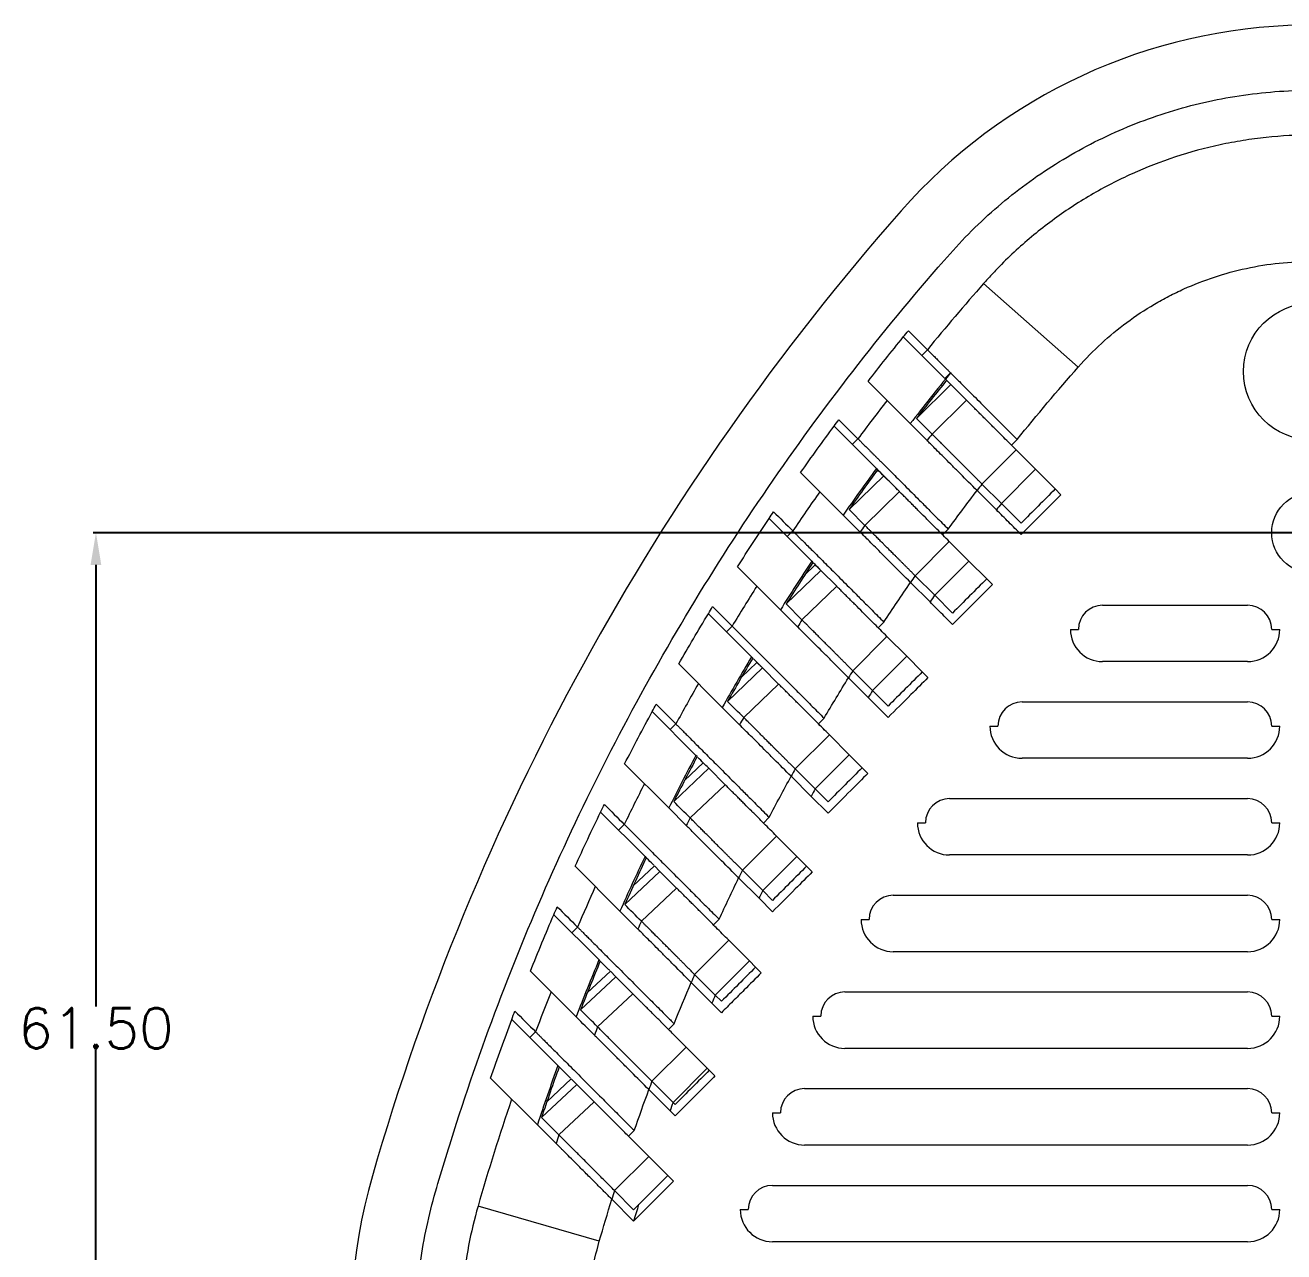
# Model space of a CAD drawing. Header units: inches. Extents: x 1474 to 2938, y 573 to 1061.
# Drawn here: x 1907.6 to 1985.8, y 904.8 to 980.9 of the extents above; entities that cross this region are included whole.
import ezdxf

# ---------------------------------------------------------------- set-up
doc = ezdxf.new("R2010")
doc.units = ezdxf.units.IN
doc.styles.get("Standard").update_dxf_attribs({"font": 'txt', "bigfont": 'gbcbig.shx'})
doc.dimstyles.new('2.5', dxfattribs={"dimtxt": 2.5, "dimasz": 2, "dimexe": 0.18, "dimexo": 0.0625, "dimgap": 0.09, "dimtad": 0, "dimtih": 1, "dimtoh": 1, "dimzin": 0, "dimdsep": 46, "dimtxsty": 'Standard', "dimcen": 2, "dimadec": 0, "dimazin": 0, "dimtfac": 1, "dimtofl": 0, "dimtmove": 0, "dimatfit": 3, "dimfxl": 1, "dimtolj": 1, "dimtzin": 0, "dimarcsym": 0})

# ---------------------------------------------------------------- blocks, each defined once
blk = doc.blocks.new('*D125')
at = {"color": 0, "lineweight": -2}
for p, q in [((1987.469, 949.433), (1911.847, 949.433)), ((1912.027, 947.433), (1912.027, 920.023)), ((1912.027, 889.933), (1912.027, 917.343)), ((1948.219, 887.933), (1911.847, 887.933))]:
    blk.add_line(p, q, dxfattribs=at)
at = {"color": 0}
for points in [[(1911.693, 947.433), (1912.36, 947.433), (1912.027, 949.433)], [(1911.693, 889.933), (1912.36, 889.933), (1912.027, 887.933)]]:
    blk.add_solid(points, dxfattribs=at)
at = {"layer": 'Defpoints', "color": 0}
for p in [(1987.531, 949.433), (1912.027, 887.933), (1948.281, 887.933)]:
    blk.add_point(p, dxfattribs=at)
at = {"color": 0, "insert": (1912.027, 918.683), "char_height": 2.5, "attachment_point": 5}
blk.add_mtext('\\A1;61.50', dxfattribs=at)

msp = doc.modelspace()

# ---------------------------------------------------------------- linework, layer by layer
at = {"color": 7, "linetype": 'Continuous', "lineweight": 15}
for p, q in [((1973.017, 959.712), (1967.135, 964.891)), ((1962.157, 961.579), (1964.735, 959)), ((1962.475, 961.968), (1963.653, 960.79)), ((1963.299, 960.436), (1963.653, 960.79)), ((1964.735, 959), (1965.089, 959.353)), ((1964.773, 958.962), (1964.844, 958.891)), ((1965.11, 958.625), (1964.773, 958.962)), ((1962.586, 956.2), (1959.964, 958.822)), ((1962.967, 956.526), (1965.11, 958.625)), ((1965.066, 958.669), (1964.888, 958.848)), ((1966.083, 957.652), (1965.11, 958.625)), ((1963.94, 955.552), (1966.083, 957.652)), ((1957.856, 956.041), (1960.487, 953.411)), ((1958.157, 956.447), (1959.342, 955.263)), ((1963.632, 955.153), (1962.586, 956.2)), ((1963.94, 955.552), (1962.967, 956.526)), ((1958.988, 954.909), (1959.342, 955.263)), ((1968.87, 954.865), (1969.224, 955.218)), ((1967.041, 952.451), (1969.163, 954.573)), ((1970.365, 953.371), (1969.163, 954.573)), ((1960.487, 953.411), (1960.559, 953.338)), ((1958.421, 950.526), (1955.781, 953.167)), ((1958.786, 950.869), (1960.937, 952.96)), ((1960.591, 953.306), (1960.4, 953.121)), ((1960.937, 952.96), (1960.591, 953.306)), ((1961.918, 951.98), (1960.937, 952.96)), ((1968.244, 951.248), (1970.365, 953.371)), ((1971.591, 952.145), (1970.365, 953.371)), ((1959.766, 949.889), (1961.918, 951.98)), ((1967.938, 950.847), (1966.735, 952.051)), ((1968.244, 951.248), (1967.041, 952.451)), ((1971.591, 952.145), (1971.944, 951.791)), ((1969.469, 950.023), (1968.244, 951.248)), ((1953.818, 950.312), (1956.47, 947.66)), ((1959.475, 949.472), (1958.421, 950.526)), ((1959.766, 949.889), (1958.786, 950.869)), ((1954.943, 949.187), (1955.296, 949.541)), ((1964.594, 949.304), (1964.947, 949.657)), ((1962.89, 946.765), (1965.012, 948.886)), ((1966.223, 947.675), (1965.012, 948.886)), ((1954.528, 944.653), (1951.862, 947.319)), ((1956.689, 947.441), (1956.028, 946.803)), ((1956.47, 947.66), (1956.544, 947.586)), ((1957.035, 947.095), (1956.689, 947.441)), ((1964.103, 945.552), (1966.223, 947.675)), ((1967.332, 946.566), (1966.223, 947.675)), ((1954.875, 945.013), (1957.035, 947.095)), ((1958.025, 946.105), (1957.035, 947.095)), ((1964.103, 945.552), (1962.89, 946.765)), ((1967.332, 946.566), (1967.685, 946.212)), ((1955.865, 944.023), (1958.025, 946.105)), ((1963.815, 945.133), (1962.602, 946.346)), ((1955.865, 944.023), (1954.875, 945.013)), ((1965.211, 944.444), (1964.103, 945.552)), ((1974.531, 944.933), (1983.531, 944.933)), ((1950.052, 944.404), (1952.644, 941.812)), ((1955.592, 943.588), (1954.528, 944.653)), ((1951.172, 943.284), (1951.525, 943.638)), ((1960.596, 943.534), (1960.95, 943.887)), ((1972.531, 943.433), (1973.031, 943.433)), ((1985.031, 943.433), (1985.531, 943.433)), ((1959.021, 940.867), (1961.142, 942.988)), ((1962.366, 941.765), (1961.142, 942.988)), ((1952.644, 941.812), (1952.732, 941.724)), ((1952.732, 941.724), (1952.806, 941.649)), ((1960.246, 939.642), (1962.366, 941.765)), ((1963.334, 940.796), (1962.366, 941.765)), ((1950.915, 938.591), (1948.217, 941.289)), ((1951.245, 938.968), (1953.414, 941.042)), ((1953.068, 941.388), (1952.113, 940.475)), ((1953.414, 941.042), (1953.068, 941.388)), ((1954.416, 940.04), (1953.414, 941.042)), ((1983.531, 941.433), (1974.531, 941.433)), ((1959.977, 939.204), (1958.75, 940.43)), ((1960.246, 939.642), (1959.021, 940.867)), ((1963.334, 940.796), (1963.687, 940.443)), ((1952.247, 937.967), (1954.416, 940.04)), ((1961.212, 938.675), (1960.246, 939.642)), ((1946.813, 938.785), (1948.035, 937.564)), ((1951.992, 937.514), (1950.915, 938.591)), ((1961.212, 937.968), (1959.977, 939.204)), ((1969.531, 938.933), (1983.531, 938.933)), ((1949.279, 935.612), (1946.564, 938.328)), ((1956.887, 937.568), (1957.241, 937.922)), ((1947.681, 937.21), (1948.035, 937.564)), ((1957.564, 936.892), (1956.887, 937.568)), ((1967.531, 937.433), (1968.031, 937.433)), ((1985.031, 937.433), (1985.531, 937.433)), ((1955.443, 934.771), (1957.564, 936.892)), ((1958.803, 935.652), (1957.564, 936.892)), ((1949.354, 935.537), (1949.279, 935.612)), ((1956.684, 933.529), (1958.803, 935.652)), ((1959.605, 934.851), (1958.803, 935.652)), ((1983.531, 935.433), (1969.531, 935.433)), ((1947.59, 932.352), (1944.854, 935.088)), ((1950.08, 934.811), (1947.903, 932.746)), ((1948.573, 934.053), (1949.736, 935.156)), ((1949.736, 935.156), (1950.08, 934.811)), ((1951.097, 933.794), (1950.08, 934.811)), ((1956.684, 933.529), (1955.443, 934.771)), ((1959.605, 934.851), (1959.959, 934.497)), ((1956.434, 933.072), (1955.191, 934.315)), ((1951.097, 933.794), (1948.919, 931.729)), ((1957.484, 932.729), (1956.684, 933.529)), ((1948.684, 931.258), (1947.59, 932.352)), ((1957.484, 932.022), (1956.434, 933.072)), ((1965.031, 932.933), (1983.531, 932.933)), ((1943.363, 932.098), (1946.12, 929.341)), ((1953.474, 931.417), (1953.828, 931.77)), ((1944.481, 930.98), (1944.834, 931.334)), ((1963.031, 931.433), (1963.531, 931.433)), ((1985.031, 931.433), (1985.531, 931.433)), ((1954.286, 930.606), (1952.164, 928.484)), ((1955.545, 929.346), (1954.286, 930.606)), ((1946.12, 929.341), (1946.196, 929.264)), ((1953.426, 927.223), (1955.545, 929.346)), ((1955.545, 929.346), (1956.153, 928.738)), ((1983.531, 929.433), (1965.031, 929.433)), ((1944.564, 925.948), (1941.781, 928.73)), ((1947.044, 928.417), (1944.858, 926.36)), ((1945.386, 927.524), (1946.7, 928.761)), ((1946.7, 928.761), (1947.044, 928.417)), ((1948.078, 927.382), (1947.044, 928.417)), ((1953.426, 927.223), (1952.164, 928.484)), ((1956.507, 928.385), (1956.153, 928.738)), ((1953.196, 926.746), (1951.933, 928.009)), ((1948.078, 927.382), (1945.893, 925.325)), ((1954.032, 926.617), (1953.426, 927.223)), ((1961.531, 926.933), (1983.531, 926.933)), ((1954.032, 925.91), (1953.196, 926.746)), ((1940.455, 925.728), (1943.262, 922.921)), ((1945.676, 924.835), (1944.564, 925.948)), ((1950.367, 925.094), (1950.721, 925.447)), ((1959.531, 925.433), (1960.031, 925.433)), ((1985.031, 925.433), (1985.531, 925.433)), ((1941.576, 924.607), (1941.929, 924.961)), ((1951.318, 924.143), (1949.197, 922.021)), ((1952.601, 922.86), (1951.318, 924.143)), ((1983.531, 923.433), (1961.531, 923.433)), ((1941.843, 919.39), (1939.006, 922.227)), ((1942.536, 920.876), (1943.969, 922.214)), ((1943.339, 922.843), (1943.262, 922.921)), ((1943.969, 922.214), (1944.313, 921.87)), ((1950.482, 920.736), (1952.601, 922.86)), ((1952.601, 922.86), (1952.986, 922.475)), ((1952.986, 922.475), (1953.34, 922.121)), ((1944.313, 921.87), (1942.119, 919.821)), ((1945.368, 920.815), (1944.313, 921.87)), ((1950.273, 920.238), (1948.985, 921.526)), ((1950.482, 920.736), (1949.197, 922.021)), ((1945.368, 920.815), (1943.174, 918.766)), ((1950.865, 920.353), (1950.482, 920.736)), ((1958.531, 920.933), (1983.531, 920.933)), ((1950.865, 919.646), (1950.273, 920.238)), ((1937.845, 919.23), (1940.71, 916.365)), ((1956.531, 919.433), (1957.031, 919.433)), ((1985.031, 919.433), (1985.531, 919.433)), ((1938.972, 918.103), (1939.326, 918.457)), ((1947.573, 918.61), (1947.927, 918.963)), ((1948.67, 917.513), (1946.548, 915.392)), ((1949.981, 916.202), (1948.67, 917.513)), ((1983.531, 917.433), (1958.531, 917.433)), ((1940.79, 916.286), (1940.71, 916.365)), ((1947.862, 914.078), (1949.981, 916.202)), ((1949.981, 916.202), (1950.11, 916.072)), ((1950.464, 915.719), (1950.11, 916.072)), ((1939.435, 912.691), (1936.534, 915.591)), ((1939.692, 913.14), (1941.882, 915.193)), ((1941.538, 915.538), (1940.026, 914.121)), ((1941.882, 915.193), (1941.538, 915.538)), ((1942.962, 914.114), (1941.882, 915.193)), ((1947.862, 914.078), (1946.548, 915.392)), ((1947.674, 913.559), (1946.358, 914.875)), ((1956.031, 914.933), (1983.531, 914.933)), ((1940.772, 912.061), (1942.962, 914.114)), ((1947.989, 913.244), (1947.674, 913.559)), ((1947.989, 913.951), (1947.862, 914.078)), ((1954.031, 913.433), (1954.531, 913.433)), ((1985.031, 913.433), (1985.531, 913.433)), ((1940.597, 911.529), (1939.435, 912.691)), ((1945.1, 911.976), (1945.453, 912.329)), ((1983.531, 911.433), (1956.031, 911.433)), ((1944.228, 908.605), (1946.349, 910.727)), ((1946.349, 910.727), (1947.531, 909.544)), ((1945.41, 907.423), (1947.531, 909.544)), ((1947.885, 909.19), (1947.531, 909.544)), ((1954.031, 908.933), (1983.531, 908.933)), ((1945.41, 907.423), (1944.228, 908.605)), ((1943.281, 905.464), (1935.751, 907.637)), ((1945.41, 906.716), (1944.06, 908.066)), ((1952.031, 907.433), (1952.531, 907.433)), ((1985.031, 907.433), (1985.531, 907.433)), ((1983.531, 905.433), (1954.031, 905.433))]:
    msp.add_line(p, q, dxfattribs=at)
for centre, radius in [((1987.531, 959.433), 4.25), ((1987.531, 949.433), 2.5)]:
    msp.add_circle(centre, radius, dxfattribs=at)
for centre, radius, start, end in [((1987.531, 946.933), 34, 91.01115, 138.63725), ((2079.161, 866.256), 156.085, 138.63725, 163.90467), ((2079.161, 866.256), 147.24, 140.78116, 142.348), ((2079.161, 866.256), 147.138, 140.9809, 142.15684), ((2079.161, 866.256), 145.773, 142.22423, 142.42237), ((2079.161, 866.256), 147.24, 143.70633, 145.08685), ((2079.161, 866.256), 147.138, 143.7124, 144.89619), ((2079.161, 866.256), 141.423, 142.44766, 142.652), ((2079.161, 866.256), 139.737, 142.53807, 142.74492), ((2079.161, 866.256), 145.773, 144.98984, 145.18945), ((2079.161, 866.256), 147.24, 146.43623, 147.82935), ((2079.161, 866.256), 147.138, 146.44425, 147.63875), ((2079.161, 866.256), 141.423, 145.30038, 145.50633), ((2079.161, 866.256), 139.737, 145.42609, 145.63462), ((1974.531, 943.433), 1.5, 90, 180), ((1983.531, 943.433), 1.5, 0, 90), ((2079.161, 866.256), 145.773, 147.75913, 147.96071), ((1974.531, 943.433), 2, 180, 270), ((1983.531, 943.433), 2, 270, 0), ((2079.161, 866.256), 147.24, 149.16629, 150.57548), ((2079.161, 866.256), 147.138, 149.17628, 150.38448), ((2079.161, 866.256), 141.423, 148.15848, 148.36659), ((2079.161, 866.256), 139.737, 148.32021, 148.53098), ((1969.531, 937.433), 1.5, 90, 180), ((1983.531, 937.433), 1.5, 0, 90), ((2079.161, 866.256), 145.773, 150.53222, 150.73629), ((1969.531, 937.433), 2, 180, 270), ((1983.531, 937.433), 2, 270, 0), ((2079.161, 866.256), 147.24, 151.89803, 153.32701), ((2079.161, 866.256), 147.138, 151.91006, 153.13513), ((2079.161, 866.256), 141.423, 151.02256, 151.23342), ((2079.161, 866.256), 139.737, 151.22126, 151.43489), ((1965.031, 931.433), 1.5, 90, 180), ((1983.531, 931.433), 1.5, 0, 90), ((2079.161, 866.256), 145.773, 153.31101, 153.51814), ((1965.031, 931.433), 2, 180, 270), ((1983.531, 931.433), 2, 270, 0), ((2079.161, 866.256), 147.24, 154.63083, 156.08356), ((2079.161, 866.256), 147.138, 154.64496, 155.89029), ((2079.161, 866.256), 141.423, 153.89515, 154.10939), ((2079.161, 866.256), 139.737, 154.13204, 154.34918), ((1961.531, 925.433), 1.5, 90, 180), ((1983.531, 925.433), 1.5, 0, 90), ((2079.161, 866.256), 145.773, 156.09528, 156.30607), ((1961.531, 925.433), 2, 180, 270), ((1983.531, 925.433), 2, 270, 0), ((2079.161, 866.256), 147.24, 157.3656, 158.84638), ((2079.161, 866.256), 147.138, 157.38189, 158.65116), ((2079.161, 866.256), 141.423, 156.77664, 156.99494), ((2079.161, 866.256), 139.737, 157.0532, 157.27457), ((1958.531, 919.433), 1.5, 90, 180), ((1983.531, 919.433), 1.5, 0, 90), ((1958.531, 919.433), 2, 180, 270), ((1983.531, 919.433), 2, 270, 0), ((2079.161, 866.256), 145.773, 158.88643, 159.10154), ((2079.161, 866.256), 147.24, 160.10335, 161.61691), ((2079.161, 866.256), 147.138, 160.1219, 161.41915), ((2079.161, 866.256), 141.423, 159.6692, 159.89231), ((1956.031, 913.433), 1.5, 90, 180), ((1983.531, 913.433), 1.5, 0, 90), ((2079.161, 866.256), 139.737, 159.98725, 160.21364), ((1956.031, 913.433), 2, 180, 270), ((1983.531, 913.433), 2, 270, 0), ((2079.161, 866.256), 145.773, 161.68611, 161.90628), ((1961.862, 900.102), 34, 163.90467, 264.78215), ((1954.031, 907.433), 1.5, 90, 180), ((1983.531, 907.433), 1.5, 0, 90), ((2079.161, 866.256), 141.423, 162.57534, 162.80411), ((2079.161, 866.256), 139.737, 162.73203, 163.16943), ((1954.031, 907.433), 2, 180, 270), ((1983.531, 907.433), 2, 270, 0)]:
    msp.add_arc(centre, radius, start, end, dxfattribs=at)
for points, knots in [([(1956.898, 870.558), (1956.162, 870.682), (1955.429, 870.833), (1953.97, 871.192), (1953.24, 871.401), (1951.09, 872.107), (1949.707, 872.68), (1947.041, 874.024), (1945.757, 874.795), (1943.908, 876.108), (1943.308, 876.569), (1942.152, 877.527), (1941.595, 878.026), (1939.983, 879.582), (1938.988, 880.698), (1937.616, 882.489), (1937.178, 883.108), (1936.354, 884.372), (1935.968, 885.016), (1934.887, 886.983), (1934.267, 888.341), (1933.491, 890.45), (1933.258, 891.165), (1932.843, 892.619), (1932.664, 893.353), (1932.211, 895.559), (1932.023, 897.041), (1931.905, 899.28), (1931.894, 900.029), (1931.928, 901.533), (1931.974, 902.291), (1932.195, 904.54), (1932.454, 906.009), (1933, 908.168), (1933.212, 908.879), (1933.635, 910.302), (1933.852, 911.012), (1934.962, 914.555), (1935.935, 917.367), (1938.048, 922.94), (1939.184, 925.69), (1941.615, 931.118), (1942.909, 933.795), (1945.658, 939.078), (1947.112, 941.682), (1950.166, 946.794), (1951.769, 949.305), (1955.12, 954.232), (1956.864, 956.642), (1960.49, 961.353), (1962.372, 963.654), (1964.809, 966.463), (1965.297, 967.025), (1966.325, 968.107), (1966.862, 968.632), (1968.518, 970.132), (1969.685, 971.041), (1972.144, 972.68), (1973.435, 973.41), (1976.147, 974.684), (1977.534, 975.212), (1980.365, 976.059), (1981.81, 976.377), (1984.021, 976.694), (1984.768, 976.773), (1986.256, 976.873), (1986.997, 976.896), (1989.217, 976.88), (1990.689, 976.761), (1992.887, 976.418), (1993.618, 976.276), (1995.075, 975.936), (1995.796, 975.738), (1997.92, 975.071), (1999.294, 974.526), (2001.289, 973.556), (2001.943, 973.208), (2003.229, 972.46), (2003.864, 972.058), (2005.71, 970.792), (2006.865, 969.865), (2008.488, 968.354), (2009.011, 967.83), (2009.767, 967.014), (2010.013, 966.735), (2010.503, 966.175), (2010.747, 965.895), (2012.937, 963.359), (2014.811, 961.055), (2020.206, 954.01), (2023.509, 949.131), (2029.536, 939.015), (2032.26, 933.777), (2035.292, 927), (2035.88, 925.631), (2037.016, 922.879), (2037.563, 921.497), (2039.142, 917.33), (2040.111, 914.525), (2041.219, 910.986), (2041.435, 910.277), (2041.858, 908.855), (2042.07, 908.144), (2042.433, 906.704), (2042.588, 905.975), (2042.845, 904.5), (2042.946, 903.753), (2043.166, 901.495), (2043.197, 899.998), (2043.038, 897.017), (2042.848, 895.533), (2042.391, 893.319), (2042.21, 892.582), (2041.796, 891.136), (2041.564, 890.425), (2040.787, 888.322), (2040.167, 886.964), (2039.081, 884.993), (2038.692, 884.345), (2037.865, 883.079), (2037.43, 882.466), (2036.063, 880.684), (2035.069, 879.57), (2033.454, 878.013), (2032.895, 877.513), (2031.734, 876.552), (2031.131, 876.09), (2029.291, 874.786), (2028.01, 874.017), (2026.01, 873.01), (2025.33, 872.698), (2023.943, 872.126), (2023.234, 871.863), (2021.08, 871.159), (2019.629, 870.804), (2018.165, 870.558)], [0, 0, 0, 0, 0.007812, 0.007812, 0.015625, 0.015625, 0.03125, 0.03125, 0.046875, 0.046875, 0.054688, 0.054688, 0.0625, 0.0625, 0.078125, 0.078125, 0.085937, 0.085937, 0.09375, 0.09375, 0.109375, 0.109375, 0.117187, 0.117187, 0.125, 0.125, 0.140625, 0.140625, 0.148437, 0.148437, 0.15625, 0.15625, 0.171875, 0.171875, 0.179687, 0.179687, 0.1875, 0.1875, 0.21875, 0.21875, 0.25, 0.25, 0.28125, 0.28125, 0.3125, 0.3125, 0.34375, 0.34375, 0.375, 0.375, 0.40625, 0.40625, 0.414062, 0.414062, 0.421875, 0.421875, 0.4375, 0.4375, 0.453125, 0.453125, 0.46875, 0.46875, 0.484375, 0.484375, 0.492187, 0.492187, 0.5, 0.5, 0.515625, 0.515625, 0.523437, 0.523437, 0.53125, 0.53125, 0.546875, 0.546875, 0.554687, 0.554687, 0.5625, 0.5625, 0.578125, 0.578125, 0.585937, 0.585937, 0.589844, 0.589844, 0.59375, 0.59375, 0.625, 0.625, 0.6875, 0.6875, 0.75, 0.75, 0.765625, 0.765625, 0.78125, 0.78125, 0.8125, 0.8125, 0.820312, 0.820312, 0.828125, 0.828125, 0.835937, 0.835937, 0.84375, 0.84375, 0.859375, 0.859375, 0.875, 0.875, 0.882812, 0.882812, 0.890625, 0.890625, 0.90625, 0.90625, 0.914062, 0.914062, 0.921875, 0.921875, 0.9375, 0.9375, 0.945312, 0.945312, 0.953125, 0.953125, 0.96875, 0.96875, 0.976562, 0.976562, 0.984375, 0.984375, 1, 1, 1, 1]), ([(2007.928, 964.891), (2006.646, 966.347), (2005.234, 967.64), (2002.929, 969.346), (2002.129, 969.875), (2000.881, 970.608), (2000.456, 970.843), (1999.597, 971.288), (1999.164, 971.498), (1996.977, 972.487), (1995.161, 973.086), (1992.338, 973.697), (1991.376, 973.852), (1989.462, 974.057), (1988.506, 974.108), (1986.594, 974.11), (1985.638, 974.06), (1984.205, 973.908), (1983.727, 973.845), (1982.772, 973.693), (1982.294, 973.603), (1979.937, 973.097), (1978.12, 972.499), (1975.934, 971.514), (1975.501, 971.305), (1974.644, 970.863), (1974.218, 970.629), (1972.966, 969.895), (1972.163, 969.365), (1970.618, 968.225), (1969.877, 967.615), (1968.811, 966.638), (1968.464, 966.303), (1967.955, 965.784), (1967.788, 965.608), (1967.54, 965.342), (1967.458, 965.252), (1967.296, 965.073), (1967.214, 964.981), (1967.135, 964.891)], [0, 0, 0, 0, 0.125, 0.125, 0.1875, 0.1875, 0.21875, 0.21875, 0.25, 0.25, 0.375, 0.375, 0.4375, 0.4375, 0.5, 0.5, 0.5625, 0.5625, 0.59375, 0.59375, 0.625, 0.625, 0.75, 0.75, 0.78125, 0.78125, 0.8125, 0.8125, 0.875, 0.875, 0.9375, 0.9375, 0.96875, 0.96875, 0.984375, 0.984375, 0.992188, 0.992188, 1, 1, 1, 1]), ([(1973.017, 959.712), (1973.93, 960.749), (1974.937, 961.67), (1976.581, 962.885), (1977.151, 963.263), (1978.042, 963.786), (1978.345, 963.953), (1978.955, 964.268), (1979.263, 964.418), (1980.819, 965.12), (1982.113, 965.547), (1984.127, 965.981), (1984.811, 966.091), (1986.172, 966.235), (1986.852, 966.271), (1988.214, 966.271), (1988.895, 966.235), (1990.258, 966.09), (1990.942, 965.98), (1992.953, 965.546), (1994.246, 965.119), (1995.804, 964.415), (1996.113, 964.266), (1996.724, 963.95), (1997.027, 963.782), (1997.916, 963.26), (1998.485, 962.883), (2000.127, 961.669), (2001.133, 960.749), (2002.046, 959.712)], [0, 0, 0, 0, 0.125, 0.125, 0.1875, 0.1875, 0.21875, 0.21875, 0.25, 0.25, 0.375, 0.375, 0.4375, 0.4375, 0.5, 0.5, 0.5625, 0.5625, 0.625, 0.625, 0.75, 0.75, 0.78125, 0.78125, 0.8125, 0.8125, 0.875, 0.875, 1, 1, 1, 1]), ([(1963.653, 960.79), (1963.667, 960.775), (1963.696, 960.746), (1963.749, 960.693), (1963.81, 960.633), (1963.878, 960.564), (1963.954, 960.488), (1964.037, 960.405), (1964.128, 960.313), (1964.228, 960.214), (1964.334, 960.107), (1964.449, 959.993), (1964.571, 959.871), (1964.701, 959.741), (1964.839, 959.603), (1964.983, 959.459), (1965.135, 959.307), (1965.295, 959.148), (1965.461, 958.982), (1965.814, 958.628), (1966.414, 958.029), (1967.089, 957.353), (1967.587, 956.855), (1967.87, 956.573), (1968.176, 956.267), (1968.505, 955.937), (1968.857, 955.585), (1969.099, 955.343), (1969.224, 955.218)], [0, 0, 0, 0, 0.0264829, 0.0531192, 0.0799092, 0.1068533, 0.1339518, 0.1612049, 0.1886131, 0.2161766, 0.2438957, 0.2717707, 0.2998019, 0.3279895, 0.3563338, 0.384835, 0.4134934, 0.4423093, 0.4712827, 0.500414, 0.6208486, 0.7503207, 0.785437, 0.8231525, 0.8634669, 0.9063799, 0.9518911, 1, 1, 1, 1]), ([(1969.163, 954.573), (1968.901, 954.834), (1968.559, 955.177), (1968.226, 955.509), (1967.98, 955.755), (1967.816, 955.919), (1967.661, 956.075), (1967.503, 956.232), (1967.355, 956.38), (1967.148, 956.588), (1967.011, 956.724), (1966.883, 956.852), (1966.739, 956.996), (1966.625, 957.11), (1966.524, 957.211), (1966.41, 957.325), (1966.324, 957.412), (1966.252, 957.483), (1966.171, 957.564), (1966.118, 957.617), (1966.083, 957.652)], [0, 0, 0, 0, 0.186667, 0.25, 0.25, 0.373333, 0.375, 0.375, 0.5, 0.5, 0.56, 0.625, 0.625, 0.706667, 0.75, 0.75, 0.853333, 0.875, 0.875, 1, 1, 1, 1]), ([(1959.342, 955.263), (1959.357, 955.248), (1959.386, 955.219), (1959.439, 955.165), (1959.5, 955.104), (1959.569, 955.035), (1959.645, 954.959), (1959.729, 954.874), (1959.822, 954.782), (1959.922, 954.682), (1960.029, 954.574), (1960.145, 954.459), (1960.268, 954.335), (1960.399, 954.204), (1960.538, 954.066), (1960.684, 953.92), (1960.838, 953.767), (1960.998, 953.606), (1961.166, 953.439), (1961.522, 953.083), (1962.126, 952.479), (1962.804, 951.8), (1963.305, 951.3), (1963.588, 951.016), (1963.896, 950.709), (1964.226, 950.378), (1964.579, 950.025), (1964.823, 949.782), (1964.947, 949.657)], [0, 0, 0, 0, 0.026445, 0.053046, 0.079804, 0.10672, 0.133794, 0.161027, 0.18842, 0.215974, 0.243688, 0.271565, 0.299603, 0.327805, 0.35617, 0.384699, 0.413392, 0.442251, 0.471275, 0.500465, 0.62085, 0.750393, 0.785503, 0.823211, 0.863515, 0.906415, 0.95191, 1, 1, 1, 1]), ([(1966.735, 952.051), (1966.382, 952.404), (1966.04, 952.746), (1965.542, 953.244), (1965.377, 953.408), (1965.064, 953.722), (1964.915, 953.871), (1964.632, 954.153), (1964.498, 954.288), (1964.251, 954.534), (1964.141, 954.645), (1963.945, 954.84), (1963.86, 954.925), (1963.721, 955.065), (1963.668, 955.118), (1963.632, 955.153)], [0, 0, 0, 0, 0.25, 0.25, 0.375, 0.375, 0.5, 0.5, 0.625, 0.625, 0.75, 0.75, 0.875, 0.875, 1, 1, 1, 1]), ([(1967.041, 952.451), (1966.99, 952.503), (1966.889, 952.604), (1966.739, 952.755), (1966.595, 952.901), (1966.454, 953.042), (1966.319, 953.177), (1966.189, 953.308), (1966.064, 953.433), (1965.943, 953.553), (1965.827, 953.669), (1965.716, 953.78), (1965.61, 953.886), (1965.51, 953.987), (1965.414, 954.081), (1965.324, 954.171), (1965.238, 954.256), (1965.157, 954.336), (1965.028, 954.465), (1964.855, 954.638), (1964.654, 954.843), (1964.475, 955.022), (1964.319, 955.177), (1964.188, 955.309), (1964.081, 955.414), (1963.996, 955.498), (1963.959, 955.534), (1963.94, 955.552)], [0, 0, 0, 0, 0.036749, 0.072712, 0.107676, 0.141471, 0.174367, 0.206295, 0.237266, 0.267473, 0.296663, 0.325276, 0.353052, 0.379762, 0.405278, 0.430118, 0.45387, 0.476701, 0.49869, 0.566813, 0.634052, 0.698772, 0.761896, 0.823994, 0.884016, 0.942304, 1, 1, 1, 1]), ([(1961.831, 952.067), (1961.819, 952.079), (1961.511, 952.387), (1961.058, 952.839), (1960.679, 953.218), (1960.53, 953.367)], [0, 0, 0, 0, 0.023812, 0.615377, 1, 1, 1, 1]), ([(1965.012, 948.886), (1964.75, 949.148), (1964.406, 949.491), (1964.073, 949.825), (1963.826, 950.071), (1963.662, 950.236), (1963.505, 950.392), (1963.347, 950.55), (1963.199, 950.699), (1962.99, 950.907), (1962.853, 951.045), (1962.724, 951.174), (1962.579, 951.318), (1962.464, 951.433), (1962.362, 951.535), (1962.248, 951.65), (1962.16, 951.737), (1962.088, 951.809), (1962.006, 951.891), (1961.953, 951.944), (1961.918, 951.98)], [0, 0, 0, 0, 0.186667, 0.25, 0.25, 0.373333, 0.375, 0.375, 0.5, 0.5, 0.56, 0.625, 0.625, 0.706667, 0.75, 0.75, 0.853333, 0.875, 0.875, 1, 1, 1, 1]), ([(1971.591, 952.145), (1971.237, 951.791), (1970.53, 951.084), (1969.823, 950.377), (1969.469, 950.023)], [0, 0, 0, 0, 0.499829, 1, 1, 1, 1]), ([(1969.469, 949.316), (1969.342, 949.444), (1969.214, 949.571), (1969.087, 949.699), (1968.959, 949.827), (1968.831, 949.954), (1968.704, 950.082), (1968.576, 950.209), (1968.448, 950.337), (1968.321, 950.465), (1968.193, 950.592), (1968.066, 950.72), (1967.938, 950.847)], [0, 0, 0, 0, 0.000543281, 0.000543281, 0.000543281, 0.001086562, 0.001086562, 0.001086562, 0.001629843, 0.001629843, 0.001629843, 0.002173123, 0.002173123, 0.002173123, 0.002173123]), ([(1955.296, 949.541), (1955.31, 949.527), (1955.338, 949.499), (1955.387, 949.45), (1955.443, 949.394), (1955.506, 949.331), (1955.575, 949.262), (1955.651, 949.186), (1955.734, 949.103), (1955.823, 949.014), (1955.919, 948.919), (1956.151, 948.687), (1956.583, 948.254), (1957.289, 947.548), (1958.112, 946.725), (1958.796, 946.042), (1959.299, 945.538), (1959.585, 945.252), (1959.894, 944.943), (1960.226, 944.611), (1960.581, 944.257), (1960.825, 944.013), (1960.95, 943.887)], [0, 0, 0, 0, 0.024642, 0.049367, 0.074179, 0.099076, 0.124061, 0.149135, 0.174297, 0.19955, 0.224895, 0.250331, 0.372969, 0.500389, 0.62077, 0.750416, 0.785584, 0.823325, 0.863638, 0.906523, 0.951977, 1, 1, 1, 1]), ([(1962.89, 946.765), (1962.839, 946.816), (1962.737, 946.918), (1962.587, 947.07), (1962.441, 947.217), (1962.3, 947.358), (1962.164, 947.494), (1962.033, 947.625), (1961.907, 947.751), (1961.786, 947.872), (1961.669, 947.988), (1961.558, 948.1), (1961.451, 948.207), (1961.35, 948.308), (1961.253, 948.403), (1961.163, 948.494), (1961.076, 948.579), (1960.995, 948.66), (1960.865, 948.79), (1960.69, 948.965), (1960.487, 949.172), (1960.305, 949.353), (1960.148, 949.51), (1960.016, 949.643), (1959.908, 949.749), (1959.822, 949.834), (1959.785, 949.871), (1959.766, 949.889)], [0, 0, 0, 0, 0.036771, 0.072759, 0.107747, 0.141562, 0.174473, 0.206415, 0.237394, 0.267602, 0.296795, 0.3254, 0.353174, 0.379885, 0.405391, 0.430218, 0.453959, 0.476773, 0.498741, 0.567017, 0.634379, 0.699155, 0.762275, 0.824333, 0.884272, 0.942446, 1, 1, 1, 1]), ([(1962.602, 946.346), (1962.248, 946.7), (1961.904, 947.044), (1961.403, 947.545), (1961.237, 947.711), (1960.921, 948.026), (1960.771, 948.177), (1960.486, 948.461), (1960.351, 948.597), (1960.102, 948.846), (1959.99, 948.958), (1959.792, 949.155), (1959.706, 949.242), (1959.565, 949.383), (1959.511, 949.436), (1959.475, 949.472)], [0, 0, 0, 0, 0.25, 0.25, 0.375, 0.375, 0.5, 0.5, 0.625, 0.625, 0.75, 0.75, 0.875, 0.875, 1, 1, 1, 1]), ([(1956.992, 947.138), (1956.984, 947.147), (1956.83, 947.3), (1956.705, 947.425), (1956.587, 947.543)], [0, 0, 0, 0, 0.0546198, 1, 1, 1, 1]), ([(1967.332, 946.566), (1966.978, 946.212), (1966.271, 945.505), (1965.564, 944.798), (1965.211, 944.444)], [0, 0, 0, 0, 0.499777, 1, 1, 1, 1]), ([(1961.142, 942.988), (1960.879, 943.251), (1960.534, 943.596), (1960.199, 943.931), (1959.951, 944.179), (1959.785, 944.345), (1959.628, 944.502), (1959.469, 944.661), (1959.32, 944.811), (1959.11, 945.021), (1958.971, 945.159), (1958.841, 945.289), (1958.695, 945.435), (1958.579, 945.552), (1958.475, 945.655), (1958.36, 945.771), (1958.271, 945.859), (1958.198, 945.932), (1958.115, 946.015), (1958.061, 946.069), (1958.025, 946.105)], [0, 0, 0, 0, 0.186667, 0.25, 0.25, 0.373333, 0.375, 0.375, 0.5, 0.5, 0.56, 0.625, 0.625, 0.706667, 0.75, 0.75, 0.853333, 0.875, 0.875, 1, 1, 1, 1]), ([(1965.211, 943.737), (1965.094, 943.854), (1964.978, 943.97), (1964.862, 944.086), (1964.745, 944.202), (1964.629, 944.319), (1964.513, 944.435), (1964.396, 944.551), (1964.28, 944.668), (1964.164, 944.784), (1964.048, 944.9), (1963.931, 945.017), (1963.815, 945.133)], [0, 0, 0, 0, 0.000495115, 0.000495115, 0.000495115, 0.000990229, 0.000990229, 0.000990229, 0.001485344, 0.001485344, 0.001485344, 0.001980459, 0.001980459, 0.001980459, 0.001980459]), ([(1951.525, 943.638), (1951.539, 943.624), (1951.567, 943.596), (1951.618, 943.545), (1951.675, 943.488), (1951.738, 943.424), (1951.809, 943.354), (1951.886, 943.277), (1951.97, 943.193), (1952.061, 943.102), (1952.159, 943.004), (1952.394, 942.769), (1952.834, 942.329), (1953.55, 941.614), (1954.382, 940.781), (1955.072, 940.091), (1955.58, 939.583), (1955.868, 939.295), (1956.179, 938.984), (1956.513, 938.65), (1956.87, 938.293), (1957.115, 938.048), (1957.241, 937.922)], [0, 0, 0, 0, 0.024618, 0.049325, 0.074122, 0.099011, 0.123994, 0.149073, 0.174248, 0.199521, 0.224893, 0.250367, 0.372903, 0.500469, 0.620767, 0.750527, 0.785697, 0.823432, 0.863731, 0.906593, 0.952017, 1, 1, 1, 1]), ([(1958.75, 940.43), (1958.394, 940.786), (1958.048, 941.133), (1957.543, 941.638), (1957.375, 941.805), (1957.057, 942.123), (1956.906, 942.275), (1956.618, 942.562), (1956.481, 942.699), (1956.228, 942.952), (1956.115, 943.066), (1955.914, 943.266), (1955.827, 943.353), (1955.683, 943.497), (1955.628, 943.552), (1955.592, 943.588)], [0, 0, 0, 0, 0.25, 0.25, 0.375, 0.375, 0.5, 0.5, 0.625, 0.625, 0.75, 0.75, 0.875, 0.875, 1, 1, 1, 1]), ([(1959.021, 940.867), (1958.966, 940.922), (1958.857, 941.031), (1958.696, 941.193), (1958.541, 941.349), (1958.391, 941.499), (1958.247, 941.643), (1958.109, 941.781), (1957.976, 941.914), (1957.849, 942.041), (1957.727, 942.163), (1957.61, 942.28), (1957.5, 942.39), (1957.395, 942.494), (1957.296, 942.592), (1957.203, 942.685), (1957.116, 942.772), (1956.98, 942.907), (1956.802, 943.086), (1956.595, 943.295), (1956.411, 943.479), (1956.252, 943.638), (1956.118, 943.773), (1956.008, 943.881), (1955.921, 943.967), (1955.883, 944.004), (1955.865, 944.023)], [0, 0, 0, 0, 0.03908, 0.07726, 0.114282, 0.149993, 0.184723, 0.2183, 0.250875, 0.282514, 0.313145, 0.343041, 0.371831, 0.399276, 0.425774, 0.451166, 0.475469, 0.498807, 0.567288, 0.63481, 0.699664, 0.762781, 0.824784, 0.884615, 0.942636, 1, 1, 1, 1]), ([(1953.371, 941.085), (1953.322, 941.134), (1953.128, 941.328), (1952.969, 941.486), (1952.85, 941.606)], [0, 0, 0, 0, 0.248452, 1, 1, 1, 1]), ([(1963.334, 940.796), (1962.98, 940.443), (1962.273, 939.736), (1961.566, 939.029), (1961.212, 938.675)], [0, 0, 0, 0, 0.499733, 1, 1, 1, 1]), ([(1963.687, 940.443), (1963.334, 940.089), (1962.98, 939.736), (1962.627, 939.382), (1962.155, 938.911), (1961.684, 938.439), (1961.212, 937.968)], [0.000500081, 0.000500081, 0.000500081, 0.000500081, 0.002000359, 0.002000359, 0.002000359, 0.004000721, 0.004000721, 0.004000721, 0.004000721]), ([(1957.564, 936.892), (1957.3, 937.156), (1956.952, 937.503), (1956.615, 937.841), (1956.365, 938.091), (1956.198, 938.258), (1956.04, 938.416), (1955.879, 938.577), (1955.728, 938.728), (1955.516, 938.94), (1955.376, 939.08), (1955.244, 939.212), (1955.096, 939.36), (1954.978, 939.478), (1954.873, 939.582), (1954.756, 939.7), (1954.666, 939.79), (1954.592, 939.864), (1954.507, 939.949), (1954.452, 940.003), (1954.416, 940.04)], [0, 0, 0, 0, 0.186667, 0.25, 0.25, 0.373333, 0.375, 0.375, 0.5, 0.5, 0.56, 0.625, 0.625, 0.706667, 0.75, 0.75, 0.853333, 0.875, 0.875, 1, 1, 1, 1]), ([(1955.443, 934.771), (1955.387, 934.826), (1955.277, 934.936), (1955.115, 935.099), (1954.959, 935.257), (1954.807, 935.408), (1954.662, 935.553), (1954.522, 935.693), (1954.388, 935.827), (1954.26, 935.955), (1954.136, 936.078), (1954.019, 936.196), (1953.907, 936.308), (1953.801, 936.413), (1953.702, 936.512), (1953.608, 936.606), (1953.52, 936.694), (1953.382, 936.831), (1953.2, 937.013), (1952.99, 937.226), (1952.802, 937.413), (1952.64, 937.575), (1952.503, 937.712), (1952.392, 937.822), (1952.304, 937.91), (1952.266, 937.948), (1952.247, 937.967)], [0, 0, 0, 0, 0.039124, 0.077346, 0.114408, 0.150154, 0.184911, 0.218512, 0.251098, 0.28275, 0.313365, 0.343252, 0.372038, 0.399487, 0.42594, 0.451319, 0.475591, 0.498888, 0.56763, 0.635351, 0.700304, 0.763419, 0.825354, 0.885048, 0.942877, 1, 1, 1, 1]), ([(1948.035, 937.564), (1948.049, 937.549), (1948.078, 937.521), (1948.129, 937.469), (1948.187, 937.411), (1948.252, 937.346), (1948.324, 937.274), (1948.403, 937.195), (1948.489, 937.11), (1948.581, 937.017), (1948.681, 936.918), (1948.921, 936.677), (1949.369, 936.23), (1950.095, 935.503), (1950.938, 934.66), (1951.636, 933.963), (1952.149, 933.449), (1952.44, 933.158), (1952.754, 932.843), (1953.092, 932.506), (1953.453, 932.146), (1953.701, 931.898), (1953.828, 931.77)], [0, 0, 0, 0, 0.024565, 0.049224, 0.073979, 0.098833, 0.123788, 0.148847, 0.174011, 0.199283, 0.224664, 0.250158, 0.372451, 0.500059, 0.620154, 0.749919, 0.785179, 0.82301, 0.863409, 0.906376, 0.951907, 1, 1, 1, 1]), ([(1955.191, 934.315), (1954.832, 934.674), (1954.483, 935.023), (1953.973, 935.534), (1953.804, 935.703), (1953.482, 936.024), (1953.329, 936.177), (1953.037, 936.469), (1952.898, 936.608), (1952.641, 936.865), (1952.526, 936.98), (1952.219, 937.287), (1952.067, 937.439), (1951.992, 937.514)], [0, 0, 0, 0, 0.25, 0.25, 0.375, 0.375, 0.5, 0.5, 0.625, 0.625, 0.75, 0.75, 1, 1, 1, 1]), ([(1950.037, 934.855), (1949.947, 934.944), (1949.712, 935.18), (1949.518, 935.373), (1949.398, 935.493)], [0, 0, 0, 0, 0.379976, 1, 1, 1, 1]), ([(1959.605, 934.851), (1959.252, 934.497), (1958.545, 933.79), (1957.838, 933.083), (1957.484, 932.729)], [0, 0, 0, 0, 0.4996906, 1, 1, 1, 1]), ([(1959.959, 934.497), (1959.605, 934.143), (1959.252, 933.79), (1958.898, 933.436), (1958.427, 932.965), (1957.955, 932.493), (1957.484, 932.022)], [0.000500123, 0.000500123, 0.000500123, 0.000500123, 0.002000536, 0.002000536, 0.002000536, 0.004001075, 0.004001075, 0.004001075, 0.004001075]), ([(1954.286, 930.606), (1954.02, 930.872), (1953.67, 931.222), (1953.329, 931.562), (1953.077, 931.815), (1952.908, 931.983), (1952.748, 932.143), (1952.586, 932.305), (1952.434, 932.458), (1952.219, 932.673), (1952.077, 932.815), (1951.943, 932.948), (1951.792, 933.099), (1951.672, 933.22), (1951.564, 933.327), (1951.444, 933.447), (1951.351, 933.54), (1951.275, 933.616), (1951.19, 933.702), (1951.134, 933.757), (1951.097, 933.794)], [0, 0, 0, 0, 0.186667, 0.25, 0.25, 0.373333, 0.375, 0.375, 0.5, 0.5, 0.56, 0.625, 0.625, 0.706667, 0.75, 0.75, 0.853333, 0.875, 0.875, 1, 1, 1, 1]), ([(1952.164, 928.484), (1952.108, 928.541), (1951.997, 928.652), (1951.833, 928.816), (1951.675, 928.975), (1951.522, 929.128), (1951.376, 929.275), (1951.234, 929.416), (1951.099, 929.551), (1950.969, 929.681), (1950.844, 929.806), (1950.725, 929.925), (1950.612, 930.038), (1950.505, 930.145), (1950.404, 930.245), (1950.309, 930.34), (1950.22, 930.429), (1950.079, 930.569), (1949.894, 930.754), (1949.679, 930.972), (1949.487, 931.164), (1949.321, 931.329), (1949.181, 931.469), (1949.068, 931.582), (1948.978, 931.671), (1948.939, 931.71), (1948.919, 931.729)], [0, 0, 0, 0, 0.039151, 0.077396, 0.114482, 0.150246, 0.185012, 0.21862, 0.251196, 0.282843, 0.313416, 0.343268, 0.37203, 0.399467, 0.425844, 0.451194, 0.475412, 0.498641, 0.567756, 0.635772, 0.700899, 0.764057, 0.825949, 0.885514, 0.943142, 1, 1, 1, 1]), ([(1944.834, 931.334), (1944.849, 931.319), (1944.878, 931.29), (1944.931, 931.237), (1944.99, 931.178), (1945.057, 931.111), (1945.131, 931.037), (1945.212, 930.956), (1945.3, 930.868), (1945.395, 930.773), (1945.497, 930.671), (1945.743, 930.425), (1946.201, 929.967), (1946.942, 929.226), (1947.799, 928.369), (1948.505, 927.663), (1949.025, 927.143), (1949.319, 926.848), (1949.637, 926.53), (1949.978, 926.189), (1950.342, 925.826), (1950.592, 925.576), (1950.721, 925.447)], [0, 0, 0, 0, 0.024522, 0.049144, 0.073872, 0.098707, 0.123653, 0.148713, 0.173891, 0.199188, 0.224609, 0.250155, 0.372262, 0.500058, 0.620005, 0.749915, 0.785179, 0.823013, 0.863415, 0.906382, 0.951911, 1, 1, 1, 1]), ([(1951.933, 928.009), (1951.57, 928.371), (1951.217, 928.724), (1950.701, 929.24), (1950.53, 929.411), (1950.205, 929.737), (1950.049, 929.892), (1949.753, 930.188), (1949.612, 930.33), (1949.35, 930.592), (1949.231, 930.711), (1949.021, 930.921), (1948.928, 931.013), (1948.779, 931.163), (1948.722, 931.22), (1948.684, 931.258)], [0, 0, 0, 0, 0.25, 0.25, 0.375, 0.375, 0.5, 0.5, 0.625, 0.625, 0.75, 0.75, 0.875, 0.875, 1, 1, 1, 1]), ([(1946.656, 928.804), (1946.645, 928.816), (1946.488, 928.973), (1946.36, 929.101), (1946.241, 929.22)], [0, 0, 0, 0, 0.074606, 1, 1, 1, 1]), ([(1956.153, 928.738), (1955.8, 928.385), (1955.093, 927.678), (1954.386, 926.971), (1954.032, 926.617)], [0, 0, 0, 0, 0.499647, 1, 1, 1, 1]), ([(1956.507, 928.385), (1956.153, 928.031), (1955.8, 927.678), (1955.446, 927.324), (1954.975, 926.853), (1954.503, 926.381), (1954.032, 925.91)], [0.000500174, 0.000500174, 0.000500174, 0.000500174, 0.002000744, 0.002000744, 0.002000744, 0.00400149, 0.00400149, 0.00400149, 0.00400149]), ([(1951.318, 924.143), (1951.049, 924.411), (1950.696, 924.765), (1950.351, 925.11), (1950.095, 925.365), (1949.925, 925.536), (1949.763, 925.698), (1949.599, 925.862), (1949.444, 926.017), (1949.226, 926.235), (1949.081, 926.379), (1948.945, 926.516), (1948.791, 926.67), (1948.668, 926.793), (1948.558, 926.903), (1948.435, 927.026), (1948.34, 927.121), (1948.262, 927.199), (1948.174, 927.287), (1948.117, 927.344), (1948.078, 927.382)], [0, 0, 0, 0, 0.186667, 0.25, 0.25, 0.373333, 0.375, 0.375, 0.5, 0.5, 0.56, 0.625, 0.625, 0.706667, 0.75, 0.75, 0.853333, 0.875, 0.875, 1, 1, 1, 1]), ([(1949.197, 922.021), (1949.14, 922.078), (1949.027, 922.191), (1948.861, 922.357), (1948.701, 922.518), (1948.546, 922.673), (1948.397, 922.822), (1948.254, 922.965), (1948.117, 923.102), (1947.985, 923.234), (1947.859, 923.36), (1947.738, 923.481), (1947.624, 923.596), (1947.515, 923.704), (1947.413, 923.806), (1947.316, 923.902), (1947.225, 923.993), (1947.082, 924.136), (1946.892, 924.326), (1946.671, 924.549), (1946.474, 924.746), (1946.304, 924.915), (1946.161, 925.059), (1946.045, 925.175), (1945.952, 925.266), (1945.913, 925.306), (1945.893, 925.325)], [0, 0, 0, 0, 0.039204, 0.077496, 0.114629, 0.150435, 0.185231, 0.218868, 0.251455, 0.283115, 0.313666, 0.343498, 0.37225, 0.39969, 0.426005, 0.45134, 0.475516, 0.498689, 0.568195, 0.636498, 0.701784, 0.764951, 0.826752, 0.886128, 0.943486, 1, 1, 1, 1]), ([(1941.929, 924.961), (1941.944, 924.946), (1941.974, 924.916), (1942.028, 924.862), (1942.089, 924.8), (1942.158, 924.732), (1942.234, 924.656), (1942.317, 924.572), (1942.408, 924.482), (1942.506, 924.384), (1942.612, 924.278), (1942.865, 924.025), (1943.335, 923.555), (1944.093, 922.798), (1944.966, 921.923), (1945.702, 921.188), (1946.271, 920.619), (1946.637, 920.252), (1947.037, 919.852), (1947.471, 919.419), (1947.772, 919.118), (1947.927, 918.963)], [0, 0, 0, 0, 0.02447, 0.049051, 0.073745, 0.098557, 0.123493, 0.148555, 0.173748, 0.199076, 0.224543, 0.250153, 0.372046, 0.500054, 0.619847, 0.749907, 0.792555, 0.838893, 0.888917, 0.942622, 1, 1, 1, 1]), ([(1948.985, 921.526), (1948.619, 921.892), (1948.261, 922.25), (1947.738, 922.773), (1947.565, 922.947), (1947.234, 923.277), (1947.076, 923.435), (1946.774, 923.737), (1946.63, 923.881), (1946.362, 924.149), (1946.24, 924.271), (1946.024, 924.487), (1945.928, 924.583), (1945.775, 924.737), (1945.716, 924.796), (1945.676, 924.835)], [0, 0, 0, 0, 0.25, 0.25, 0.375, 0.375, 0.5, 0.5, 0.625, 0.625, 0.75, 0.75, 0.875, 0.875, 1, 1, 1, 1]), ([(1943.926, 922.257), (1943.874, 922.309), (1943.673, 922.509), (1943.507, 922.676), (1943.384, 922.799)], [0, 0, 0, 0, 0.256994, 1, 1, 1, 1]), ([(1952.986, 922.475), (1952.633, 922.121), (1951.926, 921.414), (1951.219, 920.707), (1950.865, 920.353)], [0, 0, 0, 0, 0.499598, 1, 1, 1, 1]), ([(1953.34, 922.121), (1952.986, 921.767), (1952.633, 921.414), (1952.279, 921.06), (1952.044, 920.825), (1951.808, 920.589), (1951.572, 920.353), (1951.336, 920.117), (1951.101, 919.882), (1950.865, 919.646)], [0.000500232, 0.000500232, 0.000500232, 0.000500232, 0.002000981, 0.002000981, 0.002000981, 0.003001472, 0.003001472, 0.003001472, 0.004001963, 0.004001963, 0.004001963, 0.004001963]), ([(1948.67, 917.513), (1948.398, 917.785), (1948.04, 918.143), (1947.69, 918.493), (1947.43, 918.752), (1947.258, 918.925), (1947.093, 919.09), (1946.927, 919.256), (1946.769, 919.414), (1946.546, 919.637), (1946.399, 919.784), (1946.26, 919.923), (1946.102, 920.081), (1945.976, 920.207), (1945.863, 920.32), (1945.735, 920.447), (1945.638, 920.545), (1945.557, 920.626), (1945.467, 920.716), (1945.407, 920.775), (1945.368, 920.815)], [0, 0, 0, 0, 0.186667, 0.25, 0.25, 0.373333, 0.375, 0.375, 0.5, 0.5, 0.56, 0.625, 0.625, 0.706667, 0.75, 0.75, 0.853333, 0.875, 0.875, 1, 1, 1, 1]), ([(1939.326, 918.457), (1939.34, 918.443), (1939.368, 918.415), (1939.418, 918.365), (1939.473, 918.309), (1939.536, 918.247), (1939.604, 918.178), (1939.679, 918.103), (1939.76, 918.022), (1939.848, 917.934), (1939.942, 917.841), (1940.042, 917.74), (1940.297, 917.485), (1940.778, 917.004), (1941.555, 916.228), (1942.447, 915.334), (1943.196, 914.587), (1943.774, 914.008), (1944.146, 913.636), (1944.552, 913.23), (1944.992, 912.791), (1945.296, 912.486), (1945.453, 912.329)], [0, 0, 0, 0, 0.022184, 0.044467, 0.066853, 0.089347, 0.111951, 0.134672, 0.157512, 0.180475, 0.203566, 0.226789, 0.250146, 0.371782, 0.500035, 0.619637, 0.749877, 0.792539, 0.838888, 0.888919, 0.942626, 1, 1, 1, 1]), ([(1946.358, 914.875), (1945.987, 915.246), (1945.624, 915.609), (1945.092, 916.141), (1944.916, 916.318), (1944.579, 916.654), (1944.418, 916.815), (1944.11, 917.123), (1943.963, 917.27), (1943.687, 917.546), (1943.561, 917.672), (1943.338, 917.895), (1943.239, 917.994), (1943.08, 918.153), (1943.019, 918.214), (1942.978, 918.255)], [0, 0, 0, 0, 0.25, 0.25, 0.375, 0.375, 0.5, 0.5, 0.625, 0.625, 0.75, 0.75, 0.875, 0.875, 1, 1, 1, 1]), ([(1946.548, 915.392), (1946.49, 915.45), (1946.376, 915.564), (1946.208, 915.733), (1946.045, 915.896), (1945.888, 916.053), (1945.737, 916.204), (1945.591, 916.349), (1945.452, 916.489), (1945.318, 916.623), (1945.19, 916.751), (1945.067, 916.873), (1944.95, 916.99), (1944.84, 917.101), (1944.736, 917.205), (1944.638, 917.303), (1944.545, 917.395), (1944.398, 917.542), (1944.203, 917.737), (1943.975, 917.966), (1943.772, 918.169), (1943.597, 918.344), (1943.45, 918.491), (1943.33, 918.61), (1943.236, 918.705), (1943.195, 918.746), (1943.174, 918.766)], [0, 0, 0, 0, 0.039258, 0.077598, 0.114778, 0.150628, 0.185456, 0.219125, 0.251724, 0.283396, 0.313923, 0.343732, 0.372471, 0.399913, 0.426166, 0.451484, 0.475616, 0.498729, 0.568695, 0.63733, 0.702807, 0.76599, 0.827685, 0.886843, 0.943886, 1, 1, 1, 1]), ([(1941.494, 915.581), (1941.406, 915.669), (1941.165, 915.911), (1940.963, 916.113), (1940.834, 916.241)], [0, 0, 0, 0, 0.3622999, 1, 1, 1, 1]), ([(1950.11, 916.072), (1949.757, 915.719), (1949.05, 915.012), (1948.343, 914.305), (1947.989, 913.951)], [0, 0, 0, 0, 0.49954, 1, 1, 1, 1]), ([(1950.464, 915.719), (1950.346, 915.601), (1950.228, 915.483), (1950.11, 915.365), (1949.875, 915.13), (1949.639, 914.894), (1949.403, 914.658), (1949.168, 914.422), (1948.932, 914.187), (1948.696, 913.951), (1948.461, 913.715), (1948.225, 913.48), (1947.989, 913.244)], [0.000500296, 0.000500296, 0.000500296, 0.000500296, 0.001000622, 0.001000622, 0.001000622, 0.002001243, 0.002001243, 0.002001243, 0.003001866, 0.003001866, 0.003001866, 0.004002488, 0.004002488, 0.004002488, 0.004002488]), ([(1946.349, 910.727), (1946.072, 911.003), (1945.708, 911.368), (1945.351, 911.725), (1945.086, 911.989), (1944.91, 912.165), (1944.742, 912.334), (1944.572, 912.504), (1944.41, 912.665), (1944.182, 912.894), (1944.031, 913.045), (1943.887, 913.188), (1943.724, 913.351), (1943.593, 913.482), (1943.476, 913.599), (1943.344, 913.731), (1943.242, 913.833), (1943.159, 913.917), (1943.064, 914.011), (1943.003, 914.073), (1942.962, 914.114)], [0, 0, 0, 0, 0.186667, 0.25, 0.25, 0.373333, 0.375, 0.375, 0.5, 0.5, 0.56, 0.625, 0.625, 0.706667, 0.75, 0.75, 0.853333, 0.875, 0.875, 1, 1, 1, 1]), ([(1944.228, 908.605), (1944.017, 908.816), (1943.804, 909.03), (1943.498, 909.337), (1943.396, 909.439), (1943.196, 909.639), (1943.098, 909.738), (1942.903, 909.934), (1942.808, 910.029), (1942.619, 910.218), (1942.526, 910.311), (1942.35, 910.487), (1942.263, 910.574), (1942.097, 910.741), (1942.016, 910.821), (1941.899, 910.938), (1941.862, 910.976), (1941.787, 911.05), (1941.75, 911.087), (1941.642, 911.196), (1941.573, 911.264), (1941.479, 911.358), (1941.447, 911.39), (1941.387, 911.45), (1941.358, 911.479), (1941.273, 911.564), (1941.221, 911.616), (1941.072, 911.765), (1940.99, 911.846), (1940.857, 911.977), (1940.807, 912.026), (1940.772, 912.061)], [0, 0, 0, 0, 0.125, 0.125, 0.1875, 0.1875, 0.25, 0.25, 0.3125, 0.3125, 0.375, 0.375, 0.4375, 0.4375, 0.5, 0.5, 0.53125, 0.53125, 0.5625, 0.5625, 0.625, 0.625, 0.65625, 0.65625, 0.6875, 0.6875, 0.75, 0.75, 0.875, 0.875, 1, 1, 1, 1]), ([(1944.06, 908.066), (1943.999, 908.127), (1943.879, 908.247), (1943.7, 908.426), (1943.522, 908.604), (1943.346, 908.78), (1943.172, 908.954), (1942.999, 909.127), (1942.693, 909.433), (1942.267, 909.859), (1941.765, 910.361), (1941.333, 910.793), (1941.043, 911.083), (1940.859, 911.267), (1940.747, 911.379), (1940.657, 911.469), (1940.617, 911.509), (1940.597, 911.529)], [0, 0, 0, 0, 0.040345, 0.080372, 0.120149, 0.159744, 0.199229, 0.238672, 0.278145, 0.411836, 0.541837, 0.664522, 0.782799, 0.838564, 0.89301, 0.946645, 1, 1, 1, 1]), ([(1947.885, 909.19), (1947.767, 909.073), (1947.649, 908.955), (1947.531, 908.837), (1947.296, 908.601), (1947.06, 908.365), (1946.824, 908.13), (1946.589, 907.894), (1946.353, 907.658), (1946.117, 907.423), (1945.882, 907.187), (1945.646, 906.951), (1945.41, 906.716)], [0.000500367, 0.000500367, 0.000500367, 0.000500367, 0.001000764, 0.001000764, 0.001000764, 0.002001528, 0.002001528, 0.002001528, 0.003002293, 0.003002293, 0.003002293, 0.004003058, 0.004003058, 0.004003058, 0.004003058]), ([(1935.751, 907.637), (1935.519, 906.834), (1935.325, 906.019), (1935.012, 904.382), (1934.895, 903.562), (1934.655, 901.098), (1934.644, 899.449), (1934.854, 896.968), (1934.964, 896.136), (1935.256, 894.502), (1935.439, 893.696), (1936.094, 891.312), (1936.673, 889.767), (1937.58, 887.891), (1937.771, 887.519), (1938.167, 886.787), (1938.373, 886.427), (1939.014, 885.364), (1939.471, 884.678), (1940.447, 883.35), (1940.965, 882.709), (1941.787, 881.78), (1942.069, 881.476), (1942.648, 880.88), (1942.946, 880.586), (1944.465, 879.159), (1945.764, 878.146), (1948.524, 876.367), (1949.986, 875.602), (1951.531, 874.967)], [0, 0, 0, 0, 0.0625, 0.0625, 0.125, 0.125, 0.25, 0.25, 0.3125, 0.3125, 0.375, 0.375, 0.5, 0.5, 0.53125, 0.53125, 0.5625, 0.5625, 0.625, 0.625, 0.6875, 0.6875, 0.71875, 0.71875, 0.75, 0.75, 0.875, 0.875, 1, 1, 1, 1]), ([(1946.024, 889.006), (1945.613, 889.591), (1945.235, 890.2), (1944.717, 891.15), (1944.552, 891.474), (1944.242, 892.126), (1944.096, 892.455), (1943.418, 894.116), (1943.026, 895.491), (1942.729, 897.269), (1942.679, 897.629), (1942.6, 898.347), (1942.571, 898.706), (1942.513, 899.781), (1942.515, 900.497), (1942.597, 901.924), (1942.677, 902.636), (1942.919, 904.058), (1943.08, 904.767), (1943.281, 905.464)], [0, 0, 0, 0, 0.125, 0.125, 0.1875, 0.1875, 0.25, 0.25, 0.5, 0.5, 0.5625, 0.5625, 0.625, 0.625, 0.75, 0.75, 0.875, 0.875, 1, 1, 1, 1])]:
    msp.add_open_spline(points, degree=3, knots=knots, dxfattribs=at)
for points in [[(1967.135, 964.891), (1965.949, 963.545), (1964.789, 962.178), (1963.653, 960.79)], [(1967.135, 964.891), (1967.135, 964.891), (1967.135, 964.891), (1967.135, 964.891)], [(1959.964, 958.822), (1960.684, 959.749), (1961.415, 960.668), (1962.157, 961.579)], [(1962.157, 961.579), (1962.263, 961.708), (1962.369, 961.838), (1962.475, 961.968)], [(1969.224, 955.218), (1970.457, 956.743), (1971.722, 958.24), (1973.017, 959.712)], [(1965.089, 959.353), (1964.983, 959.223), (1964.878, 959.093), (1964.773, 958.962)], [(1961.145, 957.64), (1960.536, 956.854), (1959.935, 956.061), (1959.342, 955.263)], [(1955.781, 953.167), (1956.461, 954.133), (1957.153, 955.092), (1957.856, 956.041)], [(1957.856, 956.041), (1957.956, 956.177), (1958.057, 956.312), (1958.157, 956.447)], [(1956.97, 951.978), (1956.404, 951.171), (1955.846, 950.359), (1955.296, 949.541)], [(1964.947, 949.657), (1965.535, 950.461), (1966.13, 951.259), (1966.735, 952.051)], [(1971.944, 951.791), (1971.119, 950.966), (1970.294, 950.141), (1969.469, 949.316)], [(1951.862, 947.319), (1952.502, 948.324), (1953.154, 949.322), (1953.818, 950.312)], [(1953.818, 950.312), (1953.913, 950.453), (1954.007, 950.594), (1954.102, 950.735)], [(1954.102, 950.735), (1954.5, 950.336), (1954.898, 949.938), (1955.296, 949.541)], [(1953.062, 946.118), (1952.542, 945.296), (1952.03, 944.469), (1951.525, 943.638)], [(1960.95, 943.887), (1961.492, 944.713), (1962.043, 945.532), (1962.602, 946.346)], [(1967.685, 946.212), (1966.86, 945.387), (1966.035, 944.562), (1965.211, 943.737)], [(1950.052, 944.404), (1950.141, 944.551), (1950.23, 944.697), (1950.319, 944.844)], [(1950.319, 944.844), (1950.721, 944.442), (1951.123, 944.039), (1951.525, 943.638)], [(1948.217, 941.289), (1948.816, 942.335), (1949.428, 943.373), (1950.052, 944.404)], [(1957.241, 937.922), (1957.736, 938.763), (1958.239, 939.599), (1958.75, 940.43)], [(1949.432, 940.074), (1948.958, 939.242), (1948.492, 938.405), (1948.035, 937.564)], [(1946.564, 938.328), (1946.647, 938.48), (1946.73, 938.633), (1946.813, 938.785)], [(1952.247, 937.967), (1951.912, 938.3), (1951.579, 938.634), (1951.245, 938.968)], [(1944.854, 935.088), (1945.411, 936.175), (1945.981, 937.255), (1946.564, 938.328)], [(1953.828, 931.77), (1954.274, 932.623), (1954.728, 933.471), (1955.191, 934.315)], [(1946.086, 933.856), (1945.661, 933.019), (1945.244, 932.178), (1944.834, 931.334)], [(1943.363, 932.098), (1943.44, 932.257), (1943.517, 932.415), (1943.594, 932.574)], [(1943.594, 932.574), (1944.007, 932.16), (1944.42, 931.747), (1944.834, 931.334)], [(1948.919, 931.729), (1948.58, 932.068), (1948.241, 932.407), (1947.903, 932.746)], [(1941.781, 928.73), (1942.294, 929.859), (1942.822, 930.982), (1943.363, 932.098)], [(1950.721, 925.447), (1951.116, 926.305), (1951.52, 927.159), (1951.933, 928.009)], [(1943.034, 927.478), (1942.658, 926.642), (1942.29, 925.803), (1941.929, 924.961)], [(1940.455, 925.728), (1940.526, 925.893), (1940.597, 926.057), (1940.668, 926.222)], [(1940.668, 926.222), (1941.088, 925.802), (1941.508, 925.381), (1941.929, 924.961)], [(1945.893, 925.325), (1945.547, 925.67), (1945.203, 926.014), (1944.858, 926.36)], [(1939.006, 922.227), (1939.474, 923.4), (1939.957, 924.567), (1940.455, 925.728)], [(1947.927, 918.963), (1948.271, 919.821), (1948.624, 920.675), (1948.985, 921.526)], [(1940.282, 920.951), (1939.956, 920.122), (1939.637, 919.291), (1939.326, 918.457)], [(1943.174, 918.766), (1942.822, 919.118), (1942.471, 919.469), (1942.119, 919.821)], [(1936.534, 915.591), (1936.956, 916.81), (1937.393, 918.023), (1937.845, 919.23)], [(1937.845, 919.23), (1937.91, 919.401), (1937.974, 919.573), (1938.039, 919.744)], [(1938.039, 919.744), (1938.468, 919.315), (1938.896, 918.886), (1939.326, 918.457)], [(1942.978, 918.255), (1942.599, 918.634), (1942.221, 919.012), (1941.843, 919.39)], [(1945.453, 912.329), (1945.747, 913.181), (1946.048, 914.029), (1946.358, 914.875)], [(1937.839, 914.286), (1937.091, 912.086), (1936.395, 909.87), (1935.751, 907.637)], [(1940.772, 912.061), (1940.412, 912.421), (1940.052, 912.781), (1939.692, 913.14)], [(1943.281, 905.464), (1943.532, 906.334), (1943.792, 907.201), (1944.06, 908.066)]]:
    msp.add_open_spline(points, degree=3, dxfattribs=at)

# ---------------------------------------------------------------- dimensions: what is measured, and where the dimension line sits
dim = msp.add_linear_dim(base=(1912.027, 887.933), p1=(1987.531, 949.433), p2=(1948.281, 887.933), angle=90, dimstyle='2.5')
dim.commit()
dim.dimension.update_dxf_attribs({"geometry": '*D125', "text_midpoint": (1912.027, 918.683)})

doc.saveas('drawing.dxf')
